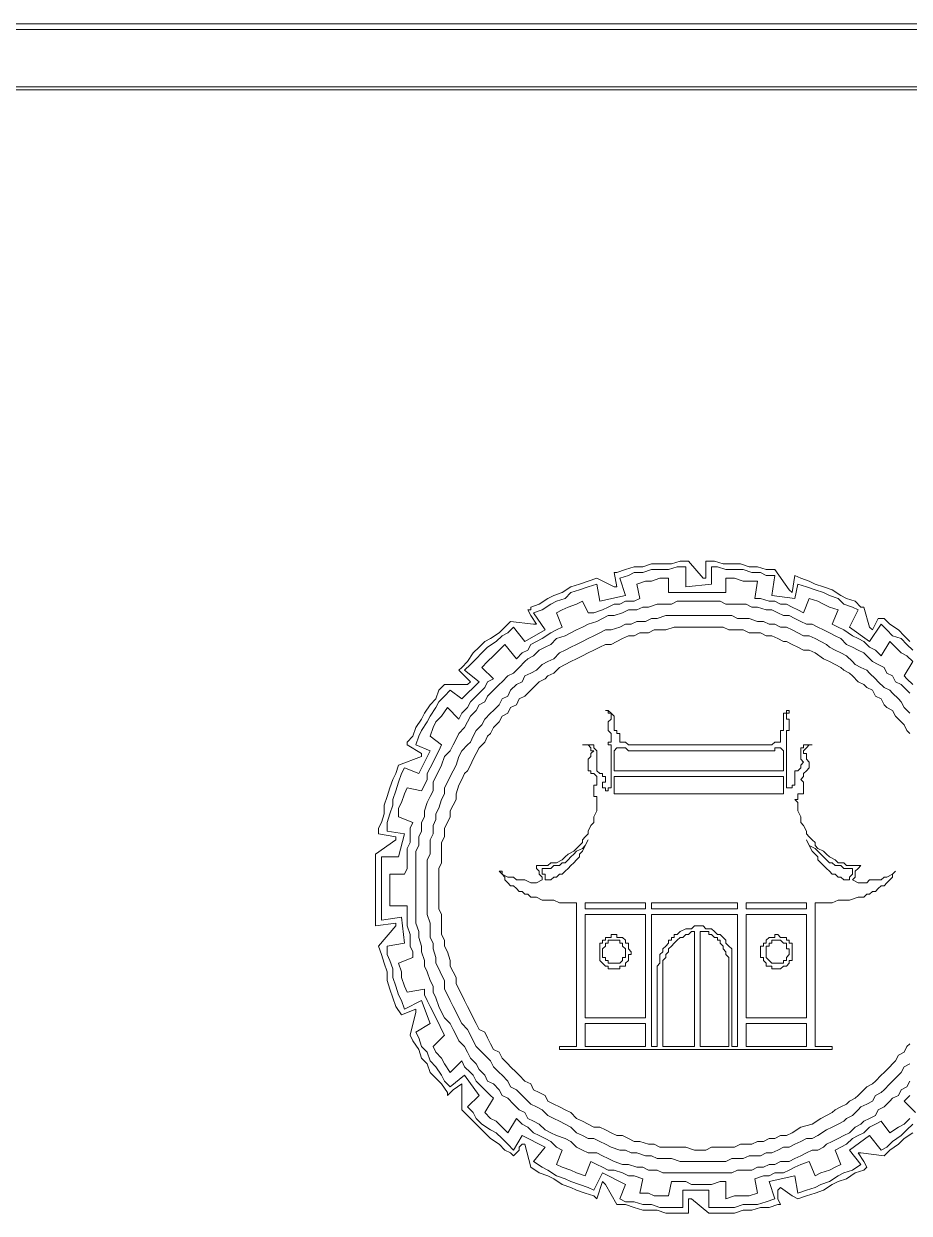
# Model space of a CAD drawing. Extents: x -66030 to 95157, y -13132 to 45879.
# Drawn here: x 85068 to 86272, y 41464 to 43081 of the extents above; entities that cross this region are included whole.
import ezdxf

# ---------------------------------------------------------------- set-up
doc = ezdxf.new("R2010")
doc.units = 0
doc.header["$LTSCALE"] = 100
doc.header["$MEASUREMENT"] = 0
doc.layers.get('0').update_dxf_attribs({"linetype": 'CONTINUOUS'})

msp = doc.modelspace()

# ---------------------------------------------------------------- linework, layer by layer
at = {"lineweight": 0}
for points in [[(88183.1, 43080.6), (83777.2, 43080.6), (83777.2, 43072.8), (88183.1, 43072.8)], [(88101.1, 42994.7), (83863.1, 42994.7), (83863.1, 42990.8), (88101.1, 42990.8)], [(83863.1, 42994.7), (83863.1, 42990.8), (88101.1, 42990.8), (88101.1, 42994.7), (83863.1, 42994.7), (83863.1, 42994.7), (83863.1, 42994.7), (83863.1, 42994.7), (83863.1, 42994.7)], [(85796.6, 41686.2), (85796.6, 41690.1), (85820, 41690.1), (85820, 41885.4), (85816.1, 41885.4), (85812.2, 41885.4), (85804.4, 41885.4), (85796.6, 41885.4), (85788.8, 41889.3), (85781, 41889.3), (85773.1, 41889.3), (85765.3, 41893.2), (85757.5, 41893.2), (85753.6, 41897.1), (85749.7, 41897.1), (85745.8, 41901), (85741.9, 41901), (85738, 41904.9), (85734.1, 41908.8), (85730.2, 41908.8), (85726.3, 41912.8), (85722.4, 41916.7), (85722.4, 41920.6), (85718.5, 41924.5), (85714.6, 41928.4), (85714.6, 41928.4), (85718.5, 41928.4), (85718.5, 41924.5), (85726.3, 41920.6), (85730.2, 41920.6), (85734.1, 41920.6), (85738, 41916.7), (85741.9, 41916.7), (85745.8, 41916.7), (85749.7, 41916.7), (85757.5, 41912.8), (85761.4, 41912.8), (85765.3, 41912.8), (85773.1, 41916.7), (85773.1, 41916.7), (85773.1, 41920.6), (85769.2, 41924.5), (85769.2, 41928.4), (85769.2, 41928.4), (85765.3, 41932.3), (85765.3, 41932.3), (85765.3, 41936.2), (85769.2, 41936.2), (85773.1, 41936.2), (85781, 41936.2), (85784.9, 41940.1), (85792.7, 41940.1), (85800.5, 41944), (85804.4, 41947.9), (85808.3, 41951.8), (85816.1, 41955.7), (85820, 41959.6), (85823.9, 41963.5), (85827.8, 41967.4), (85827.8, 41971.3), (85831.7, 41975.2), (85835.6, 41979.2), (85835.6, 41983.1), (85839.5, 41990.9), (85843.5, 41994.8), (85843.5, 42002.6), (85847.4, 42010.4), (85847.4, 42014.3), (85847.4, 42018.2), (85847.4, 42022.1), (85847.4, 42026), (85847.4, 42029.9), (85843.5, 42029.9), (85843.5, 42029.9), (85843.5, 42033.8), (85843.5, 42033.8), (85843.5, 42033.8), (85843.5, 42037.7), (85843.5, 42037.7), (85843.5, 42037.7), (85843.5, 42041.7), (85843.5, 42041.7), (85843.5, 42041.7), (85843.5, 42045.6), (85847.4, 42045.6), (85847.4, 42049.5), (85847.4, 42053.4), (85847.4, 42053.4), (85847.4, 42053.4), (85847.4, 42057.3), (85847.4, 42057.3), (85847.4, 42057.3), (85843.5, 42061.2), (85843.5, 42061.2), (85839.5, 42061.2), (85839.5, 42065.1), (85835.6, 42065.1), (85835.6, 42065.1), (85835.6, 42069), (85835.6, 42072.9), (85835.6, 42072.9), (85835.6, 42076.8), (85835.6, 42076.8), (85835.6, 42080.7), (85839.5, 42084.6), (85839.5, 42088.5), (85839.5, 42088.5), (85843.5, 42092.4), (85843.5, 42092.4), (85839.5, 42092.4), (85839.5, 42096.3), (85839.5, 42096.3), (85839.5, 42096.3), (85839.5, 42096.3), (85835.6, 42100.2), (85835.6, 42100.2), (85831.7, 42100.2), (85827.8, 42100.2), (85831.7, 42100.2), (85835.6, 42100.2), (85835.6, 42100.2), (85839.5, 42100.2), (85839.5, 42100.2), (85843.5, 42100.2), (85843.5, 42096.3), (85843.5, 42096.3), (85843.5, 42096.3), (85847.4, 42092.4), (85847.4, 42092.4), (85847.4, 42088.5), (85847.4, 42088.5), (85847.4, 42084.6), (85847.4, 42084.6), (85847.4, 42080.7), (85847.4, 42076.8), (85847.4, 42076.8), (85847.4, 42072.9), (85847.4, 42072.9), (85847.4, 42069), (85847.4, 42065.1), (85847.4, 42065.1), (85851.3, 42061.2), (85855.2, 42061.2), (85855.2, 42061.2), (85855.2, 42057.3), (85855.2, 42057.3), (85859.1, 42057.3), (85859.1, 42053.4), (85859.1, 42049.5), (85855.2, 42049.5), (85855.2, 42049.5), (85855.2, 42045.6), (85855.2, 42045.6), (85855.2, 42045.6), (85855.2, 42041.7), (85855.2, 42041.7), (85855.2, 42041.7), (85859.1, 42041.7), (85859.1, 42037.7), (85863, 42037.7), (85863, 42037.7), (85863, 42041.7), (85866.9, 42041.7), (85866.9, 42041.7), (85866.9, 42100.2), (85866.9, 42100.2), (85866.9, 42100.2), (85863, 42100.2), (85863, 42104.1), (85866.9, 42104.1), (85866.9, 42108.1), (85866.9, 42108.1), (85866.9, 42108.1), (85866.9, 42112), (85866.9, 42112), (85866.9, 42115.9), (85866.9, 42115.9), (85866.9, 42115.9), (85863, 42119.8), (85863, 42119.8), (85863, 42119.8), (85863, 42123.7), (85863, 42127.6), (85863, 42127.6), (85863, 42131.5), (85866.9, 42135.4), (85866.9, 42135.4), (85866.9, 42135.4), (85866.9, 42139.3), (85866.9, 42139.3), (85866.9, 42143.2), (85863, 42143.2), (85863, 42143.2), (85863, 42147.1), (85859.1, 42147.1), (85863, 42147.1), (85863, 42147.1), (85866.9, 42143.2), (85866.9, 42143.2), (85866.9, 42143.2), (85866.9, 42143.2), (85870.8, 42139.3), (85870.8, 42135.4), (85870.8, 42135.4), (85870.8, 42131.5), (85870.8, 42127.6), (85870.8, 42123.7), (85870.8, 42123.7), (85870.8, 42119.8), (85874.7, 42119.8), (85874.7, 42119.8), (85874.7, 42115.9), (85878.6, 42115.9), (85878.6, 42112), (85878.6, 42112), (85878.6, 42108.1), (85878.6, 42104.1), (85878.6, 42104.1), (85878.6, 42104.1), (85882.5, 42104.1), (85882.5, 42104.1), (85886.4, 42104.1), (85890.3, 42100.2), (85890.3, 42100.2), (85894.2, 42100.2), (86081.7, 42100.2), (86085.6, 42100.2), (86085.6, 42100.2), (86089.5, 42104.1), (86089.5, 42104.1), (86093.4, 42104.1), (86093.4, 42104.1), (86097.3, 42104.1), (86097.3, 42104.1), (86097.3, 42108.1), (86097.3, 42108.1), (86097.3, 42112), (86097.3, 42115.9), (86097.3, 42115.9), (86097.3, 42115.9), (86097.3, 42119.8), (86097.3, 42119.8), (86101.2, 42119.8), (86101.2, 42123.7), (86101.2, 42123.7), (86101.2, 42123.7), (86101.2, 42127.6), (86101.2, 42127.6), (86101.2, 42131.5), (86101.2, 42135.4), (86101.2, 42135.4), (86101.2, 42139.3), (86101.2, 42139.3), (86101.2, 42143.2), (86105.2, 42143.2), (86105.2, 42143.2), (86105.2, 42143.2), (86105.2, 42147.1), (86109.1, 42147.1), (86109.1, 42147.1), (86109.1, 42147.1), (86109.1, 42143.2), (86109.1, 42143.2), (86105.2, 42143.2), (86105.2, 42139.3), (86105.2, 42139.3), (86105.2, 42139.3), (86105.2, 42135.4), (86109.1, 42135.4), (86109.1, 42135.4), (86109.1, 42131.5), (86109.1, 42127.6), (86109.1, 42127.6), (86109.1, 42127.6), (86109.1, 42123.7), (86109.1, 42123.7), (86109.1, 42123.7), (86109.1, 42123.7), (86109.1, 42119.8), (86105.2, 42119.8), (86105.2, 42115.9), (86105.2, 42115.9), (86105.2, 42112), (86105.2, 42112), (86105.2, 42108.1), (86105.2, 42108.1), (86105.2, 42108.1), (86105.2, 42104.1), (86105.2, 42104.1), (86105.2, 42100.2), (86105.2, 42100.2), (86105.2, 42100.2), (86105.2, 42100.2), (86105.2, 42041.7), (86109.1, 42041.7), (86109.1, 42041.7), (86109.1, 42041.7), (86113, 42041.7), (86113, 42041.7), (86113, 42045.6), (86116.9, 42045.6), (86116.9, 42045.6), (86116.9, 42045.6), (86116.9, 42049.5), (86116.9, 42049.5), (86116.9, 42053.4), (86116.9, 42057.3), (86116.9, 42057.3), (86116.9, 42057.3), (86116.9, 42057.3), (86116.9, 42061.2), (86116.9, 42061.2), (86116.9, 42065.1), (86120.8, 42065.1), (86120.8, 42065.1), (86124.7, 42069), (86124.7, 42072.9), (86124.7, 42072.9), (86128.6, 42076.8), (86128.6, 42076.8), (86124.7, 42080.7), (86124.7, 42080.7), (86124.7, 42084.6), (86124.7, 42084.6), (86124.7, 42088.5), (86124.7, 42088.5), (86124.7, 42092.4), (86124.7, 42092.4), (86124.7, 42096.3), (86128.6, 42096.3), (86128.6, 42096.3), (86128.6, 42100.2), (86132.5, 42100.2), (86132.5, 42100.2), (86136.4, 42100.2), (86136.4, 42100.2), (86140.3, 42100.2), (86140.3, 42100.2), (86140.3, 42100.2), (86136.4, 42100.2), (86136.4, 42100.2), (86132.5, 42096.3), (86132.5, 42096.3), (86132.5, 42096.3), (86132.5, 42096.3), (86128.6, 42092.4), (86128.6, 42092.4), (86128.6, 42092.4), (86128.6, 42088.5), (86132.5, 42088.5), (86132.5, 42084.6), (86132.5, 42080.7), (86136.4, 42076.8), (86136.4, 42072.9), (86136.4, 42072.9), (86136.4, 42069), (86136.4, 42069), (86132.5, 42065.1), (86128.6, 42061.2), (86128.6, 42057.3), (86128.6, 42057.3), (86128.6, 42057.3), (86124.7, 42053.4), (86124.7, 42053.4), (86124.7, 42053.4), (86128.6, 42049.5), (86128.6, 42045.6), (86128.6, 42045.6), (86128.6, 42041.7), (86128.6, 42041.7), (86128.6, 42041.7), (86128.6, 42037.7), (86128.6, 42037.7), (86128.6, 42037.7), (86128.6, 42037.7), (86128.6, 42033.8), (86124.7, 42033.8), (86124.7, 42033.8), (86120.8, 42033.8), (86120.8, 42029.9), (86120.8, 42029.9), (86120.8, 42029.9), (86120.8, 42026), (86116.9, 42026), (86120.8, 42022.1), (86120.8, 42018.2), (86120.8, 42010.4), (86124.7, 42002.6), (86124.7, 41994.8), (86128.6, 41990.9), (86132.5, 41983.1), (86132.5, 41979.2), (86136.4, 41975.2), (86140.3, 41971.3), (86144.2, 41967.4), (86144.2, 41963.5), (86148.1, 41959.6), (86155.9, 41955.7), (86159.8, 41951.8), (86163.7, 41947.9), (86171.6, 41944), (86175.5, 41940.1), (86183.3, 41940.1), (86187.2, 41936.2), (86195, 41936.2), (86198.9, 41936.2), (86206.7, 41936.2), (86202.8, 41932.3), (86202.8, 41932.3), (86198.9, 41928.4), (86198.9, 41928.4), (86198.9, 41924.5), (86198.9, 41920.6), (86195, 41916.7), (86195, 41916.7), (86202.8, 41912.8), (86206.7, 41912.8), (86214.5, 41912.8), (86218.4, 41916.7), (86222.3, 41916.7), (86226.2, 41916.7), (86234, 41916.7), (86238, 41920.6), (86241.9, 41920.6), (86241.9, 41920.6), (86249.7, 41924.5), (86253.6, 41928.4), (86253.6, 41928.4), (86253.6, 41928.4), (86249.7, 41924.5), (86249.7, 41920.6), (86245.8, 41916.7), (86241.9, 41912.8), (86238, 41908.8), (86234, 41908.8), (86230.1, 41904.9), (86226.2, 41901), (86222.3, 41901), (86218.4, 41897.1), (86214.5, 41897.1), (86210.6, 41893.2), (86202.8, 41893.2), (86191.1, 41889.3), (86183.3, 41889.3), (86175.5, 41889.3), (86167.6, 41885.4), (86163.7, 41885.4), (86155.9, 41885.4), (86152, 41885.4), (86144.2, 41885.4), (86144.2, 41690.1), (86167.6, 41690.1), (86167.6, 41686.2), (85796.6, 41686.2)], [(85890.3, 42092.4), (85890.3, 42092.4), (85886.4, 42096.3), (85886.4, 42096.3), (85886.4, 42096.3), (85882.5, 42096.3), (85882.5, 42096.3), (85878.6, 42096.3), (85878.6, 42096.3), (85878.6, 42096.3), (85874.7, 42096.3), (85874.7, 42096.3), (85874.7, 42096.3), (85870.8, 42092.4), (85870.8, 42092.4), (85870.8, 42092.4), (85870.8, 42065.1), (86101.2, 42065.1), (86101.2, 42092.4), (86101.2, 42092.4), (86097.3, 42096.3), (86097.3, 42096.3), (86097.3, 42096.3), (86097.3, 42096.3), (86093.4, 42096.3), (86093.4, 42096.3), (86093.4, 42096.3), (86089.5, 42096.3), (86089.5, 42092.4), (86085.6, 42092.4), (85890.3, 42092.4)], [(85870.8, 42057.3), (85870.8, 42033.8), (86101.2, 42033.8), (86101.2, 42057.3), (85870.8, 42057.3)], [(85550.5, 41987), (85550.5, 41983.1), (85550.5, 41987)], [(85550.5, 41983.1), (85550.5, 41983.1), (85550.5, 41983.1)], [(85550.5, 41983.1), (85550.5, 41983.1), (85550.5, 41983.1)], [(85550.5, 41983.1), (85550.5, 41983.1), (85550.5, 41983.1)], [(85550.5, 41979.2), (85550.5, 41979.2), (85550.5, 41979.2)], [(85550.5, 41979.2), (85550.5, 41979.2), (85550.5, 41979.2)], [(85835.6, 41971.3), (85831.7, 41963.5), (85827.8, 41955.7), (85823.9, 41951.8), (85823.9, 41947.9), (85820, 41944), (85816.1, 41940.1), (85812.2, 41936.2), (85808.3, 41932.3), (85804.4, 41928.4), (85800.5, 41924.5), (85796.6, 41924.5), (85792.7, 41920.6), (85788.8, 41920.6), (85784.9, 41916.7), (85781, 41916.7), (85777.1, 41916.7), (85777.1, 41920.6), (85777.1, 41924.5), (85773.1, 41924.5), (85773.1, 41928.4), (85773.1, 41932.3), (85773.1, 41932.3), (85773.1, 41932.3), (85773.1, 41932.3), (85773.1, 41932.3), (85781, 41932.3), (85781, 41932.3), (85784.9, 41932.3), (85788.8, 41936.2), (85792.7, 41936.2), (85796.6, 41936.2), (85800.5, 41940.1), (85804.4, 41940.1), (85808.3, 41944), (85812.2, 41947.9), (85816.1, 41951.8), (85820, 41955.7), (85827.8, 41959.6), (85831.7, 41963.5), (85835.6, 41971.3)], [(86132.5, 41971.3), (86136.4, 41963.5), (86140.3, 41955.7), (86144.2, 41951.8), (86148.1, 41947.9), (86148.1, 41944), (86152, 41940.1), (86155.9, 41936.2), (86159.8, 41932.3), (86163.7, 41928.4), (86167.6, 41924.5), (86171.6, 41924.5), (86175.5, 41920.6), (86179.4, 41920.6), (86183.3, 41916.7), (86187.2, 41916.7), (86191.1, 41916.7), (86191.1, 41920.6), (86195, 41924.5), (86195, 41924.5), (86195, 41928.4), (86195, 41932.3), (86195, 41932.3), (86195, 41932.3), (86195, 41932.3), (86195, 41932.3), (86191.1, 41932.3), (86187.2, 41932.3), (86183.3, 41932.3), (86179.4, 41936.2), (86175.5, 41936.2), (86171.6, 41936.2), (86167.6, 41940.1), (86163.7, 41940.1), (86159.8, 41944), (86155.9, 41947.9), (86152, 41951.8), (86148.1, 41955.7), (86144.2, 41959.6), (86136.4, 41963.5), (86132.5, 41971.3)], [(85546.6, 41951.8), (85546.6, 41951.8), (85546.6, 41951.8)], [(85913.8, 41885.4), (85870.8, 41885.4), (85870.8, 41885.4), (85831.7, 41885.4), (85831.7, 41877.6), (85913.8, 41877.6), (85913.8, 41885.4)], [(85921.6, 41885.4), (85921.6, 41877.6), (86038.7, 41877.6), (86038.7, 41885.4), (85921.6, 41885.4)], [(86132.5, 41877.6), (86050.5, 41877.6), (86050.5, 41885.4), (86132.5, 41885.4), (86132.5, 41877.6)], [(85913.8, 41869.8), (85831.7, 41869.8), (85831.7, 41729.2), (85913.8, 41729.2), (85913.8, 41869.8)], [(85921.6, 41869.8), (85921.6, 41690.1), (85929.4, 41690.1), (85929.4, 41780), (85929.4, 41791.7), (85929.4, 41795.6), (85929.4, 41799.5), (85933.3, 41803.4), (85933.3, 41807.3), (85933.3, 41811.2), (85933.3, 41815.1), (85937.2, 41819), (85937.2, 41822.9), (85941.1, 41826.8), (85945, 41830.7), (85945, 41834.6), (85948.9, 41834.6), (85948.9, 41838.5), (85952.8, 41838.5), (85952.8, 41842.4), (85956.7, 41842.4), (85960.6, 41846.4), (85968.4, 41850.3), (85972.3, 41850.3), (85976.3, 41850.3), (85976.3, 41850.3), (85980.2, 41854.2), (85984.1, 41854.2), (85988, 41854.2), (85991.9, 41854.2), (85991.9, 41854.2), (85995.8, 41850.3), (85999.7, 41850.3), (86003.6, 41850.3), (86007.5, 41846.4), (86007.5, 41846.4), (86011.4, 41842.4), (86015.3, 41842.4), (86015.3, 41842.4), (86019.2, 41838.5), (86019.2, 41838.5), (86023.1, 41834.6), (86023.1, 41830.7), (86023.1, 41830.7), (86027, 41826.8), (86030.9, 41822.9), (86030.9, 41815.1), (86030.9, 41811.2), (86030.9, 41807.3), (86030.9, 41803.4), (86030.9, 41795.6), (86030.9, 41787.8), (86030.9, 41690.1), (86038.7, 41690.1), (86038.7, 41869.8), (85921.6, 41869.8)], [(86050.5, 41869.8), (86132.5, 41869.8), (86132.5, 41729.2), (86050.5, 41729.2), (86050.5, 41869.8)], [(85870.8, 41795.6), (85874.7, 41795.6), (85874.7, 41795.6), (85878.6, 41795.6), (85878.6, 41799.5), (85882.5, 41799.5), (85882.5, 41799.5), (85886.4, 41799.5), (85886.4, 41803.4), (85886.4, 41803.4), (85890.3, 41807.3), (85890.3, 41807.3), (85890.3, 41811.2), (85890.3, 41811.2), (85890.3, 41815.1), (85894.2, 41815.1), (85894.2, 41819), (85894.2, 41819), (85890.3, 41822.9), (85890.3, 41826.8), (85890.3, 41826.8), (85890.3, 41830.7), (85890.3, 41830.7), (85886.4, 41830.7), (85886.4, 41834.6), (85886.4, 41834.6), (85882.5, 41838.5), (85882.5, 41838.5), (85878.6, 41838.5), (85878.6, 41838.5), (85874.7, 41838.5), (85874.7, 41842.4), (85870.8, 41842.4), (85866.9, 41842.4), (85866.9, 41838.5), (85863, 41838.5), (85863, 41838.5), (85859.1, 41838.5), (85859.1, 41838.5), (85859.1, 41834.6), (85855.2, 41834.6), (85855.2, 41830.7), (85851.3, 41830.7), (85851.3, 41830.7), (85851.3, 41826.8), (85851.3, 41826.8), (85851.3, 41822.9), (85851.3, 41819), (85851.3, 41819), (85851.3, 41815.1), (85851.3, 41815.1), (85851.3, 41811.2), (85851.3, 41811.2), (85851.3, 41807.3), (85851.3, 41807.3), (85855.2, 41803.4), (85855.2, 41803.4), (85859.1, 41799.5), (85859.1, 41799.5), (85859.1, 41799.5), (85863, 41799.5), (85863, 41795.6), (85866.9, 41795.6), (85866.9, 41795.6), (85870.8, 41795.6)], [(85870.8, 41803.4), (85870.8, 41803.4), (85874.7, 41803.4), (85878.6, 41803.4), (85878.6, 41803.4), (85882.5, 41807.3), (85882.5, 41807.3), (85882.5, 41807.3), (85882.5, 41811.2), (85886.4, 41811.2), (85886.4, 41815.1), (85886.4, 41815.1), (85886.4, 41819), (85886.4, 41819), (85886.4, 41822.9), (85886.4, 41822.9), (85882.5, 41826.8), (85882.5, 41826.8), (85882.5, 41830.7), (85882.5, 41830.7), (85878.6, 41830.7), (85878.6, 41834.6), (85874.7, 41834.6), (85870.8, 41834.6), (85870.8, 41834.6), (85870.8, 41834.6), (85866.9, 41834.6), (85863, 41834.6), (85863, 41830.7), (85863, 41830.7), (85859.1, 41830.7), (85859.1, 41826.8), (85859.1, 41826.8), (85855.2, 41822.9), (85855.2, 41822.9), (85855.2, 41819), (85855.2, 41819), (85855.2, 41815.1), (85855.2, 41815.1), (85855.2, 41811.2), (85859.1, 41811.2), (85859.1, 41807.3), (85859.1, 41807.3), (85863, 41807.3), (85863, 41803.4), (85863, 41803.4), (85866.9, 41803.4), (85870.8, 41803.4), (85870.8, 41803.4)], [(85980.2, 41690.1), (85980.2, 41846.4), (85976.3, 41846.4), (85972.3, 41842.4), (85968.4, 41842.4), (85964.5, 41838.5), (85960.6, 41838.5), (85956.7, 41834.6), (85956.7, 41834.6), (85952.8, 41830.7), (85948.9, 41826.8), (85945, 41822.9), (85945, 41819), (85941.1, 41815.1), (85941.1, 41811.2), (85937.2, 41807.3), (85937.2, 41803.4), (85937.2, 41799.5), (85937.2, 41795.6), (85937.2, 41787.8), (85937.2, 41780), (85937.2, 41690.1), (85980.2, 41690.1)], [(85988, 41846.4), (85988, 41690.1), (86027, 41690.1), (86027, 41787.8), (86027, 41795.6), (86027, 41803.4), (86027, 41807.3), (86027, 41811.2), (86023.1, 41815.1), (86023.1, 41819), (86019.2, 41822.9), (86019.2, 41826.8), (86015.3, 41830.7), (86015.3, 41834.6), (86011.4, 41834.6), (86011.4, 41838.5), (86007.5, 41838.5), (86003.6, 41842.4), (86003.6, 41842.4), (85999.7, 41842.4), (85999.7, 41846.4), (85995.8, 41846.4), (85991.9, 41846.4), (85991.9, 41846.4), (85988, 41846.4)], [(86093.4, 41795.6), (86089.5, 41795.6), (86089.5, 41795.6), (86085.6, 41795.6), (86085.6, 41799.5), (86081.7, 41799.5), (86081.7, 41799.5), (86077.8, 41799.5), (86077.8, 41803.4), (86077.8, 41803.4), (86073.9, 41807.3), (86073.9, 41807.3), (86073.9, 41811.2), (86070, 41811.2), (86070, 41815.1), (86070, 41815.1), (86070, 41819), (86070, 41819), (86070, 41822.9), (86070, 41826.8), (86073.9, 41826.8), (86073.9, 41830.7), (86073.9, 41830.7), (86077.8, 41830.7), (86077.8, 41834.6), (86077.8, 41834.6), (86081.7, 41838.5), (86081.7, 41838.5), (86085.6, 41838.5), (86085.6, 41838.5), (86089.5, 41838.5), (86089.5, 41842.4), (86093.4, 41842.4), (86093.4, 41842.4), (86097.3, 41838.5), (86097.3, 41838.5), (86101.2, 41838.5), (86101.2, 41838.5), (86105.2, 41838.5), (86105.2, 41834.6), (86109.1, 41834.6), (86109.1, 41830.7), (86109.1, 41830.7), (86113, 41830.7), (86113, 41826.8), (86113, 41826.8), (86113, 41822.9), (86113, 41819), (86113, 41819), (86113, 41815.1), (86113, 41815.1), (86113, 41811.2), (86113, 41811.2), (86113, 41807.3), (86109.1, 41807.3), (86109.1, 41803.4), (86109.1, 41803.4), (86105.2, 41799.5), (86105.2, 41799.5), (86101.2, 41799.5), (86101.2, 41799.5), (86097.3, 41795.6), (86097.3, 41795.6), (86093.4, 41795.6), (86093.4, 41795.6)], [(86093.4, 41803.4), (86089.5, 41803.4), (86089.5, 41803.4), (86085.6, 41803.4), (86085.6, 41803.4), (86081.7, 41807.3), (86081.7, 41807.3), (86081.7, 41807.3), (86077.8, 41811.2), (86077.8, 41811.2), (86077.8, 41815.1), (86077.8, 41815.1), (86077.8, 41819), (86077.8, 41819), (86077.8, 41822.9), (86077.8, 41822.9), (86077.8, 41826.8), (86081.7, 41826.8), (86081.7, 41830.7), (86081.7, 41830.7), (86085.6, 41830.7), (86085.6, 41834.6), (86089.5, 41834.6), (86089.5, 41834.6), (86093.4, 41834.6), (86093.4, 41834.6), (86097.3, 41834.6), (86097.3, 41834.6), (86101.2, 41830.7), (86101.2, 41830.7), (86105.2, 41830.7), (86105.2, 41826.8), (86105.2, 41826.8), (86105.2, 41822.9), (86109.1, 41822.9), (86109.1, 41819), (86109.1, 41819), (86109.1, 41815.1), (86109.1, 41815.1), (86105.2, 41811.2), (86105.2, 41811.2), (86105.2, 41807.3), (86105.2, 41807.3), (86101.2, 41807.3), (86101.2, 41803.4), (86097.3, 41803.4), (86097.3, 41803.4), (86093.4, 41803.4), (86093.4, 41803.4)], [(85913.8, 41721.4), (85831.7, 41721.4), (85831.7, 41690.1), (85913.8, 41690.1), (85913.8, 41721.4)], [(86050.5, 41721.4), (86132.5, 41721.4), (86132.5, 41690.1), (86050.5, 41690.1), (86050.5, 41721.4)]]:
    msp.add_lwpolyline(points, close=True, dxfattribs=at)
for points in [[(86277, 41572.9), (86265.3, 41565.1), (86257.5, 41557.3), (86245.8, 41549.5), (86238, 41541.7), (86206.7, 41545.6), (86202.8, 41545.6), (86202.8, 41545.6), (86202.8, 41545.6), (86210.6, 41533.9), (86210.6, 41533.9), (86214.5, 41526.1), (86214.5, 41526.1), (86210.6, 41522.2), (86198.9, 41518.3), (86187.2, 41510.4), (86175.5, 41506.5), (86167.6, 41502.6), (86155.9, 41494.8), (86144.2, 41490.9), (86132.5, 41487), (86120.8, 41483.1), (86113, 41487), (86097.3, 41498.7), (86093.4, 41494.8), (86093.4, 41494.8), (86093.4, 41494.8), (86093.4, 41494.8), (86093.4, 41494.8), (86093.4, 41494.8), (86093.4, 41494.8), (86093.4, 41494.8), (86093.4, 41494.8), (86093.4, 41494.8), (86093.4, 41494.8), (86093.4, 41494.8), (86093.4, 41494.8), (86093.4, 41494.8), (86093.4, 41494.8), (86093.4, 41494.8), (86093.4, 41490.9), (86093.4, 41490.9), (86093.4, 41490.9), (86093.4, 41490.9), (86093.4, 41490.9), (86093.4, 41490.9), (86093.4, 41490.9), (86093.4, 41490.9), (86093.4, 41490.9), (86093.4, 41490.9), (86093.4, 41490.9), (86093.4, 41490.9), (86093.4, 41490.9), (86093.4, 41490.9), (86093.4, 41490.9), (86093.4, 41483.1), (86097.3, 41475.3), (86093.4, 41475.3), (86081.7, 41471.4), (86070, 41471.4), (86058.3, 41467.5), (86046.6, 41467.5), (86034.8, 41463.6), (86023.1, 41463.6), (86011.4, 41463.6), (85999.7, 41463.6), (85976.3, 41483.1), (85972.3, 41483.1), (85972.3, 41483.1), (85972.3, 41483.1), (85972.3, 41483.1), (85972.3, 41483.1), (85972.3, 41483.1), (85972.3, 41483.1), (85972.3, 41483.1), (85972.3, 41483.1), (85972.3, 41483.1), (85972.3, 41483.1), (85972.3, 41483.1), (85972.3, 41483.1), (85972.3, 41483.1), (85972.3, 41483.1), (85972.3, 41483.1), (85972.3, 41479.2), (85972.3, 41479.2), (85972.3, 41479.2), (85972.3, 41479.2), (85972.3, 41479.2), (85972.3, 41479.2), (85972.3, 41479.2), (85972.3, 41479.2), (85972.3, 41479.2), (85972.3, 41479.2), (85972.3, 41479.2), (85972.3, 41479.2), (85972.3, 41479.2), (85972.3, 41479.2), (85972.3, 41479.2), (85972.3, 41479.2), (85972.3, 41479.2), (85972.3, 41479.2), (85972.3, 41479.2), (85972.3, 41479.2), (85972.3, 41479.2), (85972.3, 41479.2), (85972.3, 41479.2), (85972.3, 41479.2), (85972.3, 41479.2), (85972.3, 41475.3), (85972.3, 41475.3), (85972.3, 41475.3), (85972.3, 41475.3), (85972.3, 41475.3), (85972.3, 41475.3), (85972.3, 41475.3), (85972.3, 41475.3), (85972.3, 41475.3), (85972.3, 41475.3), (85972.3, 41475.3), (85972.3, 41475.3), (85972.3, 41475.3), (85972.3, 41475.3), (85972.3, 41475.3), (85972.3, 41475.3), (85972.3, 41475.3), (85972.3, 41475.3), (85972.3, 41475.3), (85972.3, 41475.3), (85972.3, 41475.3), (85972.3, 41475.3), (85972.3, 41475.3), (85972.3, 41475.3), (85972.3, 41471.4), (85972.3, 41471.4), (85972.3, 41471.4), (85972.3, 41471.4), (85972.3, 41471.4), (85972.3, 41471.4), (85972.3, 41471.4), (85972.3, 41471.4), (85972.3, 41471.4), (85972.3, 41471.4), (85972.3, 41471.4), (85972.3, 41471.4), (85972.3, 41471.4), (85972.3, 41471.4), (85972.3, 41471.4), (85972.3, 41471.4), (85972.3, 41471.4), (85972.3, 41471.4), (85972.3, 41471.4), (85972.3, 41471.4), (85972.3, 41471.4), (85972.3, 41471.4), (85972.3, 41471.4), (85972.3, 41463.6), (85964.5, 41463.6), (85952.8, 41463.6), (85941.1, 41463.6), (85929.4, 41467.5), (85917.7, 41467.5), (85909.9, 41467.5), (85898.1, 41471.4), (85886.4, 41475.3), (85874.7, 41475.3), (85874.7, 41475.3), (85874.7, 41475.3), (85859.1, 41502.6), (85855.2, 41506.5), (85847.4, 41483.1), (85843.5, 41487), (85831.7, 41490.9), (85820, 41494.8), (85812.2, 41498.7), (85800.5, 41502.6), (85788.8, 41510.4), (85781, 41514.3), (85769.2, 41518.3), (85757.5, 41526.1), (85749.7, 41557.3), (85745.8, 41557.3), (85745.8, 41557.3), (85745.8, 41557.3), (85745.8, 41557.3), (85745.8, 41557.3), (85745.8, 41557.3), (85745.8, 41557.3), (85741.9, 41553.4), (85741.9, 41553.4), (85741.9, 41553.4), (85741.9, 41553.4), (85741.9, 41553.4), (85741.9, 41549.5), (85741.9, 41549.5), (85741.9, 41549.5), (85741.9, 41549.5), (85741.9, 41549.5), (85741.9, 41549.5), (85734.1, 41541.7), (85730.2, 41545.6), (85730.2, 41545.6), (85722.4, 41549.5), (85714.6, 41557.3), (85702.8, 41565.1), (85695, 41572.9), (85687.2, 41580.7), (85679.4, 41588.6), (85671.6, 41596.4), (85663.8, 41604.2), (85663.8, 41635.4), (85663.8, 41639.3), (85663.8, 41639.3), (85663.8, 41639.3), (85652.1, 41631.5), (85652.1, 41631.5), (85644.2, 41623.7), (85644.2, 41623.7), (85644.2, 41627.6), (85636.4, 41639.3), (85628.6, 41647.1), (85620.8, 41655), (85616.9, 41666.7), (85609.1, 41674.5), (85605.2, 41686.2), (85597.4, 41697.9), (85593.5, 41705.7), (85601.3, 41737), (85601.3, 41740.9), (85581.8, 41733.1), (85581.8, 41733.1), (85573.9, 41744.8), (85570, 41756.5), (85566.1, 41768.2), (85562.2, 41780), (85562.2, 41791.7), (85558.3, 41803.4), (85554.4, 41815.1), (85550.5, 41826.8), (85573.9, 41854.2), (85573.9, 41858.1), (85546.6, 41854.2), (85546.6, 41858.1), (85546.6, 41862), (85546.6, 41873.7), (85546.6, 41881.5), (85546.6, 41893.2), (85546.6, 41904.9), (85546.6, 41916.7), (85546.6, 41928.4), (85546.6, 41940.1), (85546.6, 41951.8), (85546.6, 41951.8), (85573.9, 41971.3), (85573.9, 41975.2), (85550.5, 41979.2), (85550.5, 41979.2), (85550.5, 41979.2), (85550.5, 41979.2), (85550.5, 41979.2), (85550.5, 41983.1), (85550.5, 41983.1), (85550.5, 41983.1), (85550.5, 41983.1), (85550.5, 41983.1), (85550.5, 41987), (85554.4, 41994.8), (85558.3, 42006.5), (85558.3, 42018.2), (85562.2, 42029.9), (85566.1, 42041.7), (85570, 42053.4), (85573.9, 42061.2), (85577.8, 42072.9), (85609.1, 42084.6), (85609.1, 42088.5), (85589.6, 42100.2), (85589.6, 42104.1), (85597.4, 42112), (85601.3, 42123.7), (85609.1, 42135.4), (85613, 42143.2), (85620.8, 42154.9), (85628.6, 42162.7), (85632.5, 42174.5), (85640.3, 42182.3), (85671.6, 42182.3), (85675.5, 42186.2), (85659.9, 42201.8), (85663.8, 42205.7), (85671.6, 42213.5), (85679.4, 42225.2), (85687.2, 42233), (85695, 42240.9), (85702.8, 42244.8), (85714.6, 42252.6), (85722.4, 42260.4), (85730.2, 42268.2), (85730.2, 42268.2), (85761.4, 42264.3), (85765.3, 42264.3), (85765.3, 42264.3), (85765.3, 42264.3), (85757.5, 42276), (85757.5, 42276), (85753.6, 42283.8), (85757.5, 42283.8), (85757.5, 42287.7), (85757.5, 42287.7), (85769.2, 42291.6), (85781, 42299.4), (85788.8, 42303.4), (85800.5, 42307.3), (85812.2, 42315.1), (85823.9, 42319), (85835.6, 42322.9), (85847.4, 42326.8), (85870.8, 42315.1), (85874.7, 42315.1), (85870.8, 42334.6), (85874.7, 42334.6), (85874.7, 42334.6), (85886.4, 42338.5), (85898.1, 42342.4), (85909.9, 42342.4), (85921.6, 42346.3), (85933.3, 42346.3), (85948.9, 42346.3), (85960.6, 42350.2), (85972.3, 42350.2), (85991.9, 42326.8), (85995.8, 42326.8), (85995.8, 42326.8), (85995.8, 42342.4), (85995.8, 42350.2), (86007.5, 42350.2), (86019.2, 42346.3), (86030.9, 42346.3), (86042.7, 42346.3), (86054.4, 42342.4), (86066.1, 42342.4), (86077.8, 42338.5), (86089.5, 42338.5), (86109.1, 42311.2), (86113, 42307.3), (86116.9, 42330.7), (86124.7, 42326.8), (86136.4, 42322.9), (86144.2, 42319), (86155.9, 42315.1), (86167.6, 42311.2), (86179.4, 42303.4), (86187.2, 42299.4), (86198.9, 42295.5), (86206.7, 42287.7), (86210.6, 42287.7), (86210.6, 42287.7), (86218.4, 42260.4), (86222.3, 42256.5), (86230.1, 42272.1), (86238, 42272.1), (86245.8, 42264.3), (86257.5, 42256.5), (86265.3, 42248.7), (86273.1, 42240.9)], [(86277, 42229.1), (86269.2, 42236.9), (86261.4, 42244.8), (86249.7, 42248.7), (86241.9, 42256.5), (86234, 42264.3), (86218.4, 42240.9), (86191.1, 42260.4), (86202.8, 42283.8), (86195, 42287.7), (86183.3, 42291.6), (86175.5, 42299.4), (86163.7, 42303.4), (86155.9, 42307.3), (86144.2, 42311.2), (86132.5, 42315.1), (86120.8, 42319), (86116.9, 42299.4), (86085.6, 42303.4), (86089.5, 42330.7), (86077.8, 42330.7), (86070, 42334.6), (86058.3, 42334.6), (86046.6, 42338.5), (86034.8, 42338.5), (86023.1, 42338.5), (86011.4, 42342.4), (86003.6, 42342.4), (86003.6, 42319), (85968.4, 42315.1), (85968.4, 42342.4), (85956.7, 42342.4), (85945, 42338.5), (85933.3, 42338.5), (85921.6, 42338.5), (85909.9, 42334.6), (85898.1, 42334.6), (85890.3, 42330.7), (85878.6, 42326.8), (85886.4, 42303.4), (85851.3, 42295.5), (85847.4, 42319), (85835.6, 42315.1), (85823.9, 42311.2), (85812.2, 42307.3), (85804.4, 42299.4), (85792.7, 42295.5), (85784.9, 42291.6), (85773.1, 42283.8), (85761.4, 42279.9), (85777.1, 42256.5), (85749.7, 42240.9), (85734.1, 42260.4), (85726.3, 42252.6), (85718.5, 42248.7), (85710.6, 42240.9), (85698.9, 42233), (85691.1, 42225.2), (85683.3, 42217.4), (85675.5, 42209.6), (85667.7, 42201.8), (85687.2, 42186.2), (85663.8, 42162.7), (85648.2, 42174.5), (85640.3, 42166.6), (85632.5, 42158.8), (85628.6, 42151), (85620.8, 42139.3), (85616.9, 42131.5), (85609.1, 42119.8), (85605.2, 42112), (85601.3, 42100.2), (85620.8, 42092.4), (85605.2, 42061.2), (85585.7, 42069), (85581.8, 42061.2), (85577.8, 42049.5), (85573.9, 42037.7), (85570, 42026), (85570, 42018.2), (85566.1, 42006.5), (85562.2, 41994.8), (85562.2, 41983.1), (85585.7, 41979.2), (85577.8, 41947.9), (85554.4, 41947.9), (85554.4, 41940.1), (85554.4, 41928.4), (85554.4, 41916.7), (85554.4, 41904.9), (85554.4, 41893.2), (85554.4, 41885.4), (85554.4, 41873.7), (85554.4, 41862), (85581.8, 41865.9), (85585.7, 41830.7), (85562.2, 41826.8), (85562.2, 41815.1), (85566.1, 41807.3), (85570, 41795.6), (85570, 41783.9), (85573.9, 41772.1), (85577.8, 41760.4), (85581.8, 41752.6), (85585.7, 41740.9), (85609.1, 41752.6), (85620.8, 41721.4), (85601.3, 41709.6), (85605.2, 41701.8), (85609.1, 41690.1), (85616.9, 41682.3), (85620.8, 41670.6), (85628.6, 41662.8), (85636.4, 41651.1), (85640.3, 41643.2), (85648.2, 41635.4), (85667.7, 41651.1), (85687.2, 41623.7), (85671.6, 41608.1), (85679.4, 41600.3), (85683.3, 41592.5), (85691.1, 41584.7), (85702.8, 41576.8), (85710.6, 41572.9), (85718.5, 41565.1), (85726.3, 41557.3), (85734.1, 41549.5), (85745.8, 41569), (85777.1, 41553.4), (85761.4, 41533.9), (85773.1, 41526.1), (85781, 41522.2), (85792.7, 41514.3), (85804.4, 41510.4), (85812.2, 41506.5), (85823.9, 41502.6), (85835.6, 41498.7), (85843.5, 41494.8), (85855.2, 41518.3), (85886.4, 41502.6), (85878.6, 41483.1), (85886.4, 41479.2), (85898.1, 41479.2), (85909.9, 41475.3), (85921.6, 41475.3), (85933.3, 41471.4), (85945, 41471.4), (85952.8, 41471.4), (85964.5, 41471.4), (85964.5, 41494.8), (85999.7, 41494.8), (85999.7, 41471.4), (86011.4, 41471.4), (86023.1, 41471.4), (86034.8, 41471.4), (86046.6, 41475.3), (86054.4, 41475.3), (86066.1, 41475.3), (86077.8, 41479.2), (86089.5, 41483.1), (86081.7, 41506.5), (86116.9, 41514.3), (86120.8, 41490.9), (86132.5, 41494.8), (86144.2, 41498.7), (86152, 41502.6), (86163.7, 41506.5), (86175.5, 41514.3), (86183.3, 41518.3), (86195, 41522.2), (86206.7, 41530), (86191.1, 41549.5), (86218.4, 41569), (86234, 41549.5), (86241.9, 41553.4), (86249.7, 41561.2), (86261.4, 41569), (86269.2, 41576.8), (86277, 41584.7)], [(86273.1, 41592.5), (86265.3, 41584.7), (86257.5, 41580.7), (86245.8, 41572.9), (86234, 41588.6), (86226.2, 41584.7), (86218.4, 41580.7), (86210.6, 41572.9), (86202.8, 41569), (86195, 41565.1), (86187.2, 41557.3), (86179.4, 41553.4), (86171.6, 41549.5), (86179.4, 41530), (86171.6, 41526.1), (86163.7, 41522.2), (86152, 41518.3), (86144.2, 41514.3), (86136.4, 41533.9), (86124.7, 41530), (86116.9, 41526.1), (86109.1, 41522.2), (86101.2, 41518.3), (86089.5, 41518.3), (86081.7, 41514.3), (86073.9, 41514.3), (86062.2, 41510.4), (86066.1, 41490.9), (86054.4, 41487), (86046.6, 41487), (86034.8, 41487), (86023.1, 41483.1), (86023.1, 41506.5), (86015.3, 41506.5), (86003.6, 41502.6), (85995.8, 41502.6), (85988, 41502.6), (85976.3, 41502.6), (85968.4, 41506.5), (85956.7, 41506.5), (85948.9, 41506.5), (85945, 41487), (85937.2, 41487), (85925.5, 41487), (85917.7, 41490.9), (85905.9, 41490.9), (85909.9, 41510.4), (85898.1, 41514.3), (85890.3, 41514.3), (85882.5, 41518.3), (85870.8, 41522.2), (85863, 41522.2), (85855.2, 41526.1), (85847.4, 41530), (85839.5, 41533.9), (85831.7, 41514.3), (85820, 41518.3), (85812.2, 41522.2), (85800.5, 41526.1), (85792.7, 41530), (85800.5, 41549.5), (85792.7, 41553.4), (85784.9, 41561.2), (85777.1, 41565.1), (85769.2, 41569), (85761.4, 41572.9), (85753.6, 41580.7), (85745.8, 41584.7), (85738, 41592.5), (85726.3, 41572.9), (85718.5, 41580.7), (85710.6, 41588.6), (85702.8, 41592.5), (85695, 41600.3), (85706.7, 41619.8), (85702.8, 41623.7), (85695, 41631.5), (85691.1, 41635.4), (85683.3, 41643.2), (85679.4, 41651.1), (85675.5, 41655), (85667.7, 41662.8), (85663.8, 41670.6), (85648.2, 41655), (85640.3, 41666.7), (85636.4, 41674.5), (85628.6, 41682.3), (85624.7, 41690.1), (85640.3, 41705.7), (85636.4, 41713.5), (85632.5, 41721.4), (85628.6, 41729.2), (85624.7, 41737), (85620.8, 41744.8), (85616.9, 41752.6), (85613, 41760.4), (85613, 41768.2), (85589.6, 41764.3), (85585.7, 41772.1), (85581.8, 41783.9), (85581.8, 41791.7), (85577.8, 41803.4), (85597.4, 41811.2), (85597.4, 41819), (85593.5, 41826.8), (85593.5, 41834.6), (85593.5, 41842.4), (85589.6, 41854.2), (85589.6, 41862), (85589.6, 41869.8), (85589.6, 41881.5), (85566.1, 41881.5), (85566.1, 41893.2), (85566.1, 41904.9), (85566.1, 41912.8), (85566.1, 41924.5), (85585.7, 41924.5), (85589.6, 41932.3), (85589.6, 41940.1), (85589.6, 41951.8), (85589.6, 41959.6), (85593.5, 41967.4), (85593.5, 41979.2), (85593.5, 41987), (85597.4, 41994.8), (85577.8, 42002.6), (85577.8, 42014.3), (85581.8, 42022.1), (85585.7, 42033.8), (85589.6, 42041.7), (85609.1, 42037.7), (85613, 42045.6), (85616.9, 42053.4), (85616.9, 42061.2), (85620.8, 42069), (85624.7, 42076.8), (85628.6, 42084.6), (85632.5, 42092.4), (85636.4, 42100.2), (85620.8, 42112), (85624.7, 42123.7), (85628.6, 42131.5), (85636.4, 42139.3), (85644.2, 42151), (85659.9, 42135.4), (85663.8, 42143.2), (85671.6, 42151), (85675.5, 42158.8), (85683.3, 42166.6), (85687.2, 42170.5), (85695, 42178.4), (85698.9, 42186.2), (85706.7, 42190.1), (85691.1, 42205.7), (85698.9, 42213.5), (85706.7, 42221.3), (85714.6, 42229.1), (85722.4, 42236.9), (85738, 42217.4), (85745.8, 42225.2), (85753.6, 42229.1), (85757.5, 42236.9), (85765.3, 42240.9), (85773.1, 42244.8), (85784.9, 42252.6), (85792.7, 42256.5), (85800.5, 42260.4), (85792.7, 42279.9), (85800.5, 42283.8), (85808.3, 42287.7), (85820, 42291.6), (85827.8, 42295.5), (85835.6, 42279.9), (85843.5, 42279.9), (85855.2, 42283.8), (85863, 42287.7), (85870.8, 42291.6), (85878.6, 42291.6), (85886.4, 42295.5), (85898.1, 42295.5), (85905.9, 42299.4), (85902, 42319), (85913.8, 42322.9), (85921.6, 42322.9), (85933.3, 42326.8), (85945, 42326.8), (85945, 42307.3), (85956.7, 42307.3), (85968.4, 42307.3), (85976.3, 42307.3), (85988, 42307.3), (85995.8, 42307.3), (86003.6, 42307.3), (86011.4, 42307.3), (86023.1, 42307.3), (86023.1, 42326.8), (86034.8, 42326.8), (86046.6, 42322.9), (86054.4, 42322.9), (86066.1, 42322.9), (86062.2, 42299.4), (86070, 42299.4), (86081.7, 42295.5), (86089.5, 42295.5), (86097.3, 42291.6), (86105.2, 42291.6), (86113, 42287.7), (86120.8, 42283.8), (86128.6, 42279.9), (86136.4, 42299.4), (86148.1, 42295.5), (86155.9, 42291.6), (86163.7, 42287.7), (86175.5, 42283.8), (86167.6, 42264.3), (86175.5, 42260.4), (86183.3, 42256.5), (86195, 42248.7), (86202.8, 42244.8), (86210.6, 42240.9), (86218.4, 42233), (86226.2, 42229.1), (86234, 42221.3), (86245.8, 42240.9), (86253.6, 42233), (86261.4, 42225.2), (86269.2, 42221.3), (86277, 42213.5), (86265.3, 42194), (86269.2, 42190.1), (86277, 42182.3)], [(86273.1, 42170.5), (86269.2, 42174.5), (86261.4, 42182.3), (86253.6, 42186.2), (86249.7, 42194), (86241.9, 42197.9), (86238, 42205.7), (86230.1, 42209.6), (86222.3, 42213.5), (86214.5, 42221.3), (86210.6, 42225.2), (86202.8, 42229.1), (86195, 42233), (86187.2, 42236.9), (86179.4, 42244.8), (86171.6, 42248.7), (86163.7, 42252.6), (86155.9, 42256.5), (86148.1, 42260.4), (86140.3, 42264.3), (86132.5, 42264.3), (86124.7, 42268.2), (86116.9, 42272.1), (86109.1, 42276), (86101.2, 42276), (86093.4, 42279.9), (86085.6, 42283.8), (86077.8, 42283.8), (86066.1, 42287.7), (86058.3, 42287.7), (86050.5, 42291.6), (86042.7, 42291.6), (86030.9, 42291.6), (86023.1, 42291.6), (86015.3, 42295.5), (86007.5, 42295.5), (85995.8, 42295.5), (85988, 42295.5), (85976.3, 42295.5), (85968.4, 42295.5), (85956.7, 42295.5), (85948.9, 42291.6), (85937.2, 42291.6), (85929.4, 42291.6), (85917.7, 42287.7), (85909.9, 42287.7), (85902, 42283.8), (85890.3, 42283.8), (85882.5, 42279.9), (85870.8, 42276), (85863, 42276), (85855.2, 42272.1), (85847.4, 42268.2), (85835.6, 42264.3), (85827.8, 42260.4), (85820, 42256.5), (85812.2, 42252.6), (85804.4, 42248.7), (85792.7, 42244.8), (85784.9, 42236.9), (85777.1, 42233), (85769.2, 42229.1), (85761.4, 42221.3), (85753.6, 42217.4), (85749.7, 42213.5), (85741.9, 42205.7), (85734.1, 42197.9), (85726.3, 42194), (85718.5, 42186.2), (85714.6, 42182.3), (85706.7, 42174.5), (85698.9, 42166.6), (85695, 42158.8), (85687.2, 42154.9), (85683.3, 42147.1), (85675.5, 42139.3), (85671.6, 42131.5), (85667.7, 42123.7), (85659.9, 42115.9), (85656, 42108.1), (85652.1, 42100.2), (85648.2, 42092.4), (85640.3, 42084.6), (85636.4, 42072.9), (85632.5, 42065.1), (85628.6, 42057.3), (85624.7, 42049.5), (85624.7, 42037.7), (85620.8, 42029.9), (85616.9, 42022.1), (85613, 42010.4), (85613, 42002.6), (85609.1, 41994.8), (85609.1, 41983.1), (85605.2, 41975.2), (85605.2, 41963.5), (85601.3, 41955.7), (85601.3, 41944), (85601.3, 41936.2), (85601.3, 41924.5), (85601.3, 41916.7), (85601.3, 41904.9), (85601.3, 41897.1), (85601.3, 41885.4), (85601.3, 41877.6), (85601.3, 41865.9), (85601.3, 41858.1), (85605.2, 41846.4), (85605.2, 41838.5), (85609.1, 41826.8), (85609.1, 41819), (85613, 41807.3), (85613, 41799.5), (85616.9, 41791.7), (85620.8, 41780), (85624.7, 41772.1), (85624.7, 41764.3), (85628.6, 41756.5), (85632.5, 41744.8), (85636.4, 41737), (85640.3, 41729.2), (85648.2, 41721.4), (85652.1, 41713.5), (85656, 41705.7), (85659.9, 41697.9), (85667.7, 41690.1), (85671.6, 41682.3), (85675.5, 41674.5), (85683.3, 41666.7), (85687.2, 41658.9), (85695, 41651.1), (85698.9, 41643.2), (85706.7, 41639.3), (85714.6, 41631.5), (85718.5, 41623.7), (85726.3, 41619.8), (85734.1, 41612), (85741.9, 41604.2), (85749.7, 41600.3), (85753.6, 41592.5), (85761.4, 41588.6), (85769.2, 41584.7), (85777.1, 41576.8), (85784.9, 41572.9), (85792.7, 41569), (85804.4, 41565.1), (85812.2, 41561.2), (85820, 41553.4), (85827.8, 41549.5), (85835.6, 41545.6), (85847.4, 41545.6), (85855.2, 41541.7), (85863, 41537.8), (85870.8, 41533.9), (85882.5, 41530), (85890.3, 41530), (85902, 41526.1), (85909.9, 41526.1), (85917.7, 41522.2), (85929.4, 41522.2), (85937.2, 41518.3), (85948.9, 41518.3), (85956.7, 41518.3), (85968.4, 41518.3), (85976.3, 41518.3), (85988, 41518.3), (85995.8, 41518.3), (86003.6, 41518.3), (86015.3, 41518.3), (86023.1, 41518.3), (86030.9, 41518.3), (86038.7, 41522.2), (86050.5, 41522.2), (86058.3, 41522.2), (86066.1, 41526.1), (86073.9, 41526.1), (86081.7, 41530), (86089.5, 41530), (86097.3, 41533.9), (86109.1, 41533.9), (86116.9, 41537.8), (86124.7, 41541.7), (86132.5, 41545.6), (86140.3, 41549.5), (86148.1, 41549.5), (86155.9, 41553.4), (86159.8, 41557.3), (86167.6, 41561.2), (86175.5, 41565.1), (86183.3, 41569), (86191.1, 41572.9), (86198.9, 41580.7), (86206.7, 41584.7), (86210.6, 41588.6), (86218.4, 41592.5), (86226.2, 41596.4), (86230.1, 41604.2), (86238, 41608.1), (86245.8, 41615.9), (86249.7, 41619.8), (86257.5, 41623.7), (86261.4, 41631.5), (86269.2, 41635.4), (86273.1, 41643.2)], [(86273.1, 42143.2), (86265.3, 42151), (86261.4, 42158.8), (86257.5, 42162.7), (86249.7, 42170.5), (86245.8, 42174.5), (86238, 42178.4), (86230.1, 42186.2), (86226.2, 42190.1), (86218.4, 42197.9), (86214.5, 42201.8), (86206.7, 42205.7), (86198.9, 42209.6), (86195, 42213.5), (86187.2, 42221.3), (86179.4, 42225.2), (86171.6, 42229.1), (86163.7, 42233), (86159.8, 42236.9), (86152, 42240.9), (86144.2, 42244.8), (86136.4, 42248.7), (86128.6, 42248.7), (86120.8, 42252.6), (86113, 42256.5), (86105.2, 42260.4), (86097.3, 42260.4), (86089.5, 42264.3), (86081.7, 42264.3), (86073.9, 42268.2), (86066.1, 42268.2), (86054.4, 42272.1), (86046.6, 42272.1), (86038.7, 42272.1), (86030.9, 42276), (86023.1, 42276), (86015.3, 42276), (86003.6, 42276), (85995.8, 42276), (85988, 42276), (85976.3, 42276), (85968.4, 42276), (85960.6, 42276), (85948.9, 42276), (85941.1, 42276), (85929.4, 42272.1), (85921.6, 42272.1), (85913.8, 42268.2), (85902, 42268.2), (85894.2, 42264.3), (85886.4, 42264.3), (85878.6, 42260.4), (85866.9, 42256.5), (85859.1, 42256.5), (85851.3, 42252.6), (85843.5, 42248.7), (85835.6, 42244.8), (85827.8, 42240.9), (85820, 42236.9), (85812.2, 42233), (85804.4, 42229.1), (85796.6, 42225.2), (85788.8, 42217.4), (85781, 42213.5), (85773.1, 42209.6), (85765.3, 42201.8), (85757.5, 42197.9), (85749.7, 42194), (85745.8, 42186.2), (85738, 42182.3), (85730.2, 42174.5), (85726.3, 42166.6), (85718.5, 42162.7), (85714.6, 42154.9), (85706.7, 42147.1), (85702.8, 42143.2), (85695, 42135.4), (85691.1, 42127.6), (85683.3, 42119.8), (85679.4, 42112), (85675.5, 42104.1), (85671.6, 42100.2), (85663.8, 42092.4), (85659.9, 42084.6), (85656, 42072.9), (85652.1, 42065.1), (85648.2, 42057.3), (85644.2, 42049.5), (85640.3, 42041.7), (85640.3, 42033.8), (85636.4, 42026), (85632.5, 42014.3), (85628.6, 42006.5), (85628.6, 41998.7), (85624.7, 41990.9), (85624.7, 41979.2), (85620.8, 41971.3), (85620.8, 41963.5), (85620.8, 41951.8), (85616.9, 41944), (85616.9, 41936.2), (85616.9, 41924.5), (85616.9, 41916.7), (85616.9, 41904.9), (85616.9, 41897.1), (85616.9, 41885.4), (85616.9, 41877.6), (85616.9, 41869.8), (85620.8, 41858.1), (85620.8, 41850.3), (85620.8, 41838.5), (85624.7, 41830.7), (85624.7, 41822.9), (85628.6, 41811.2), (85628.6, 41803.4), (85632.5, 41795.6), (85636.4, 41787.8), (85640.3, 41780), (85640.3, 41768.2), (85644.2, 41760.4), (85648.2, 41752.6), (85652.1, 41744.8), (85656, 41737), (85659.9, 41729.2), (85663.8, 41721.4), (85671.6, 41713.5), (85675.5, 41705.7), (85679.4, 41697.9), (85683.3, 41690.1), (85691.1, 41682.3), (85695, 41678.4), (85702.8, 41670.6), (85706.7, 41662.8), (85714.6, 41655), (85718.5, 41651.1), (85726.3, 41643.2), (85730.2, 41635.4), (85738, 41631.5), (85745.8, 41623.7), (85749.7, 41619.8), (85757.5, 41612), (85765.3, 41608.1), (85773.1, 41604.2), (85781, 41596.4), (85788.8, 41592.5), (85796.6, 41588.6), (85804.4, 41584.7), (85812.2, 41580.7), (85820, 41572.9), (85827.8, 41569), (85835.6, 41565.1), (85843.5, 41565.1), (85851.3, 41561.2), (85859.1, 41557.3), (85866.9, 41553.4), (85878.6, 41549.5), (85886.4, 41549.5), (85894.2, 41545.6), (85902, 41545.6), (85913.8, 41541.7), (85921.6, 41541.7), (85929.4, 41537.8), (85941.1, 41537.8), (85948.9, 41537.8), (85960.6, 41533.9), (85968.4, 41533.9), (85976.3, 41533.9), (85988, 41533.9), (85988, 41533.9), (85995.8, 41533.9), (86003.6, 41533.9), (86011.4, 41533.9), (86023.1, 41533.9), (86030.9, 41537.8), (86038.7, 41537.8), (86046.6, 41537.8), (86054.4, 41541.7), (86062.2, 41541.7), (86070, 41541.7), (86077.8, 41545.6), (86085.6, 41545.6), (86093.4, 41549.5), (86101.2, 41553.4), (86109.1, 41553.4), (86116.9, 41557.3), (86124.7, 41561.2), (86132.5, 41565.1), (86140.3, 41565.1), (86148.1, 41569), (86159.8, 41576.8), (86167.6, 41580.7), (86175.5, 41584.7), (86183.3, 41588.6), (86187.2, 41592.5), (86195, 41596.4), (86202.8, 41604.2), (86206.7, 41608.1), (86214.5, 41612), (86222.3, 41615.9), (86226.2, 41623.7), (86234, 41627.6), (86238, 41631.5), (86245.8, 41639.3), (86249.7, 41643.2), (86257.5, 41651.1), (86261.4, 41655), (86265.3, 41662.8), (86273.1, 41666.7)], [(86273.1, 41694), (86269.2, 41690.1), (86265.3, 41682.3), (86257.5, 41678.4), (86253.6, 41670.6), (86249.7, 41666.7), (86245.8, 41662.8), (86238, 41655), (86234, 41651.1), (86226.2, 41643.2), (86222.3, 41639.3), (86214.5, 41635.4), (86210.6, 41631.5), (86202.8, 41623.7), (86198.9, 41619.8), (86191.1, 41615.9), (86187.2, 41612), (86179.4, 41608.1), (86171.6, 41604.2), (86167.6, 41600.3), (86152, 41592.5), (86140.3, 41584.7), (86124.7, 41580.7), (86113, 41572.9), (86105.2, 41569), (86097.3, 41569), (86089.5, 41565.1), (86081.7, 41565.1), (86073.9, 41561.2), (86066.1, 41561.2), (86058.3, 41557.3), (86050.5, 41557.3), (86042.7, 41557.3), (86034.8, 41553.4), (86027, 41553.4), (86019.2, 41553.4), (86011.4, 41553.4), (86003.6, 41553.4), (85995.8, 41549.5), (85988, 41549.5), (85980.2, 41549.5), (85968.4, 41553.4), (85960.6, 41553.4), (85952.8, 41553.4), (85941.1, 41553.4), (85933.3, 41553.4), (85925.5, 41557.3), (85917.7, 41557.3), (85905.9, 41561.2), (85898.1, 41561.2), (85890.3, 41565.1), (85882.5, 41569), (85874.7, 41569), (85866.9, 41572.9), (85859.1, 41576.8), (85851.3, 41580.7), (85843.5, 41580.7), (85835.6, 41584.7), (85827.8, 41588.6), (85820, 41592.5), (85812.2, 41600.3), (85804.4, 41604.2), (85796.6, 41608.1), (85788.8, 41612), (85781, 41615.9), (85777.1, 41623.7), (85769.2, 41627.6), (85761.4, 41631.5), (85757.5, 41639.3), (85749.7, 41643.2), (85741.9, 41651.1), (85738, 41655), (85730.2, 41662.8), (85726.3, 41666.7), (85718.5, 41674.5), (85714.6, 41682.3), (85706.7, 41686.2), (85702.8, 41694), (85698.9, 41701.8), (85695, 41709.6), (85687.2, 41713.5), (85683.3, 41721.4), (85679.4, 41729.2), (85675.5, 41737), (85671.6, 41744.8), (85667.7, 41752.6), (85663.8, 41760.4), (85659.9, 41768.2), (85656, 41776), (85656, 41783.9), (85652.1, 41791.7), (85648.2, 41799.5), (85648.2, 41807.3), (85644.2, 41819), (85640.3, 41826.8), (85640.3, 41834.6), (85636.4, 41842.4), (85636.4, 41850.3), (85636.4, 41862), (85636.4, 41869.8), (85632.5, 41877.6), (85632.5, 41889.3), (85632.5, 41897.1), (85632.5, 41904.9), (85632.5, 41916.7), (85632.5, 41924.5), (85632.5, 41932.3), (85636.4, 41940.1), (85636.4, 41951.8), (85636.4, 41959.6), (85636.4, 41967.4), (85640.3, 41975.2), (85640.3, 41987), (85644.2, 41994.8), (85648.2, 42002.6), (85648.2, 42010.4), (85652.1, 42018.2), (85656, 42026), (85656, 42033.8), (85659.9, 42045.6), (85663.8, 42053.4), (85667.7, 42061.2), (85671.6, 42065.1), (85675.5, 42072.9), (85679.4, 42080.7), (85683.3, 42088.5), (85687.2, 42096.3), (85695, 42104.1), (85698.9, 42112), (85702.8, 42115.9), (85706.7, 42123.7), (85714.6, 42131.5), (85718.5, 42139.3), (85726.3, 42143.2), (85730.2, 42151), (85738, 42154.9), (85741.9, 42162.7), (85749.7, 42166.6), (85757.5, 42174.5), (85761.4, 42178.4), (85769.2, 42186.2), (85777.1, 42190.1), (85781, 42194), (85788.8, 42197.9), (85796.6, 42205.7), (85804.4, 42209.6), (85812.2, 42213.5), (85820, 42217.4), (85827.8, 42221.3), (85835.6, 42225.2), (85843.5, 42229.1), (85851.3, 42233), (85859.1, 42236.9), (85866.9, 42236.9), (85874.7, 42240.9), (85882.5, 42244.8), (85890.3, 42248.7), (85898.1, 42248.7), (85905.9, 42252.6), (85917.7, 42252.6), (85925.5, 42256.5), (85933.3, 42256.5), (85941.1, 42256.5), (85952.8, 42260.4), (85960.6, 42260.4), (85968.4, 42260.4), (85980.2, 42260.4), (85988, 42260.4), (85995.8, 42260.4), (86003.6, 42260.4), (86011.4, 42260.4), (86019.2, 42260.4), (86027, 42256.5), (86038.7, 42256.5), (86046.6, 42256.5), (86054.4, 42252.6), (86062.2, 42252.6), (86070, 42252.6), (86077.8, 42248.7), (86085.6, 42248.7), (86093.4, 42244.8), (86101.2, 42240.9), (86105.2, 42240.9), (86113, 42236.9), (86120.8, 42233), (86128.6, 42229.1), (86136.4, 42229.1), (86144.2, 42225.2), (86155.9, 42217.4), (86163.7, 42213.5), (86171.6, 42209.6), (86179.4, 42205.7), (86183.3, 42201.8), (86191.1, 42197.9), (86195, 42194), (86202.8, 42186.2), (86210.6, 42182.3), (86214.5, 42178.4), (86222.3, 42174.5), (86226.2, 42166.6), (86234, 42162.7), (86238, 42154.9), (86241.9, 42151), (86249.7, 42147.1), (86253.6, 42139.3), (86257.5, 42135.4), (86265.3, 42127.6), (86269.2, 42119.8), (86273.1, 42115.9)], [(86273.1, 41623.7), (86265.3, 41615.9), (86280.9, 41600.3)]]:
    msp.add_lwpolyline(points, dxfattribs=at)

doc.saveas('drawing.dxf')
